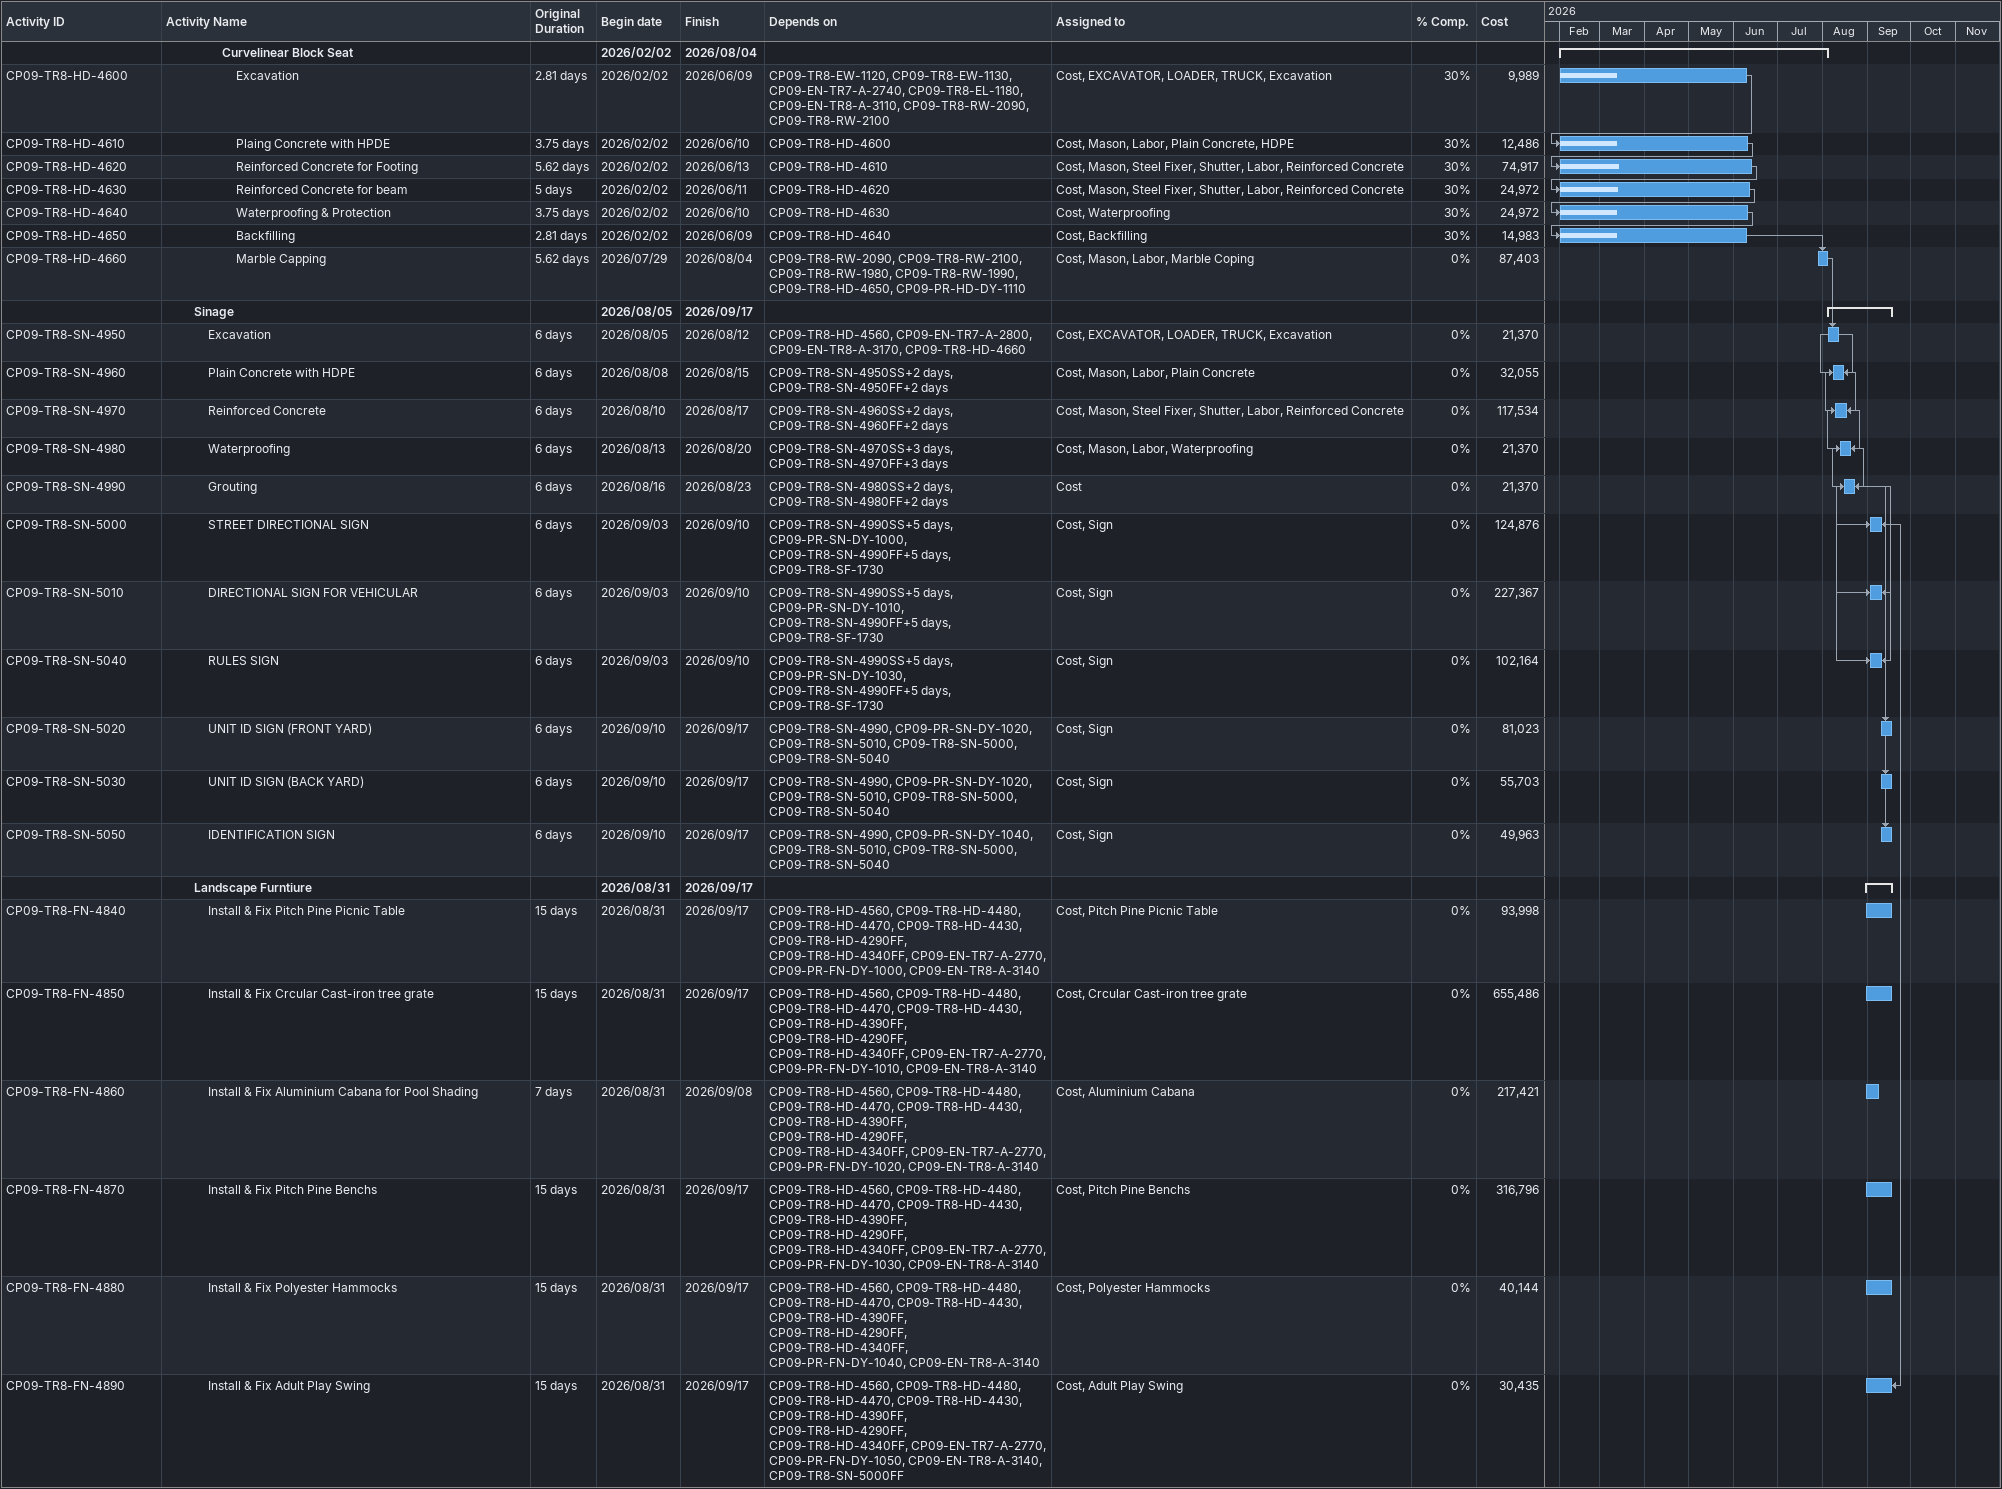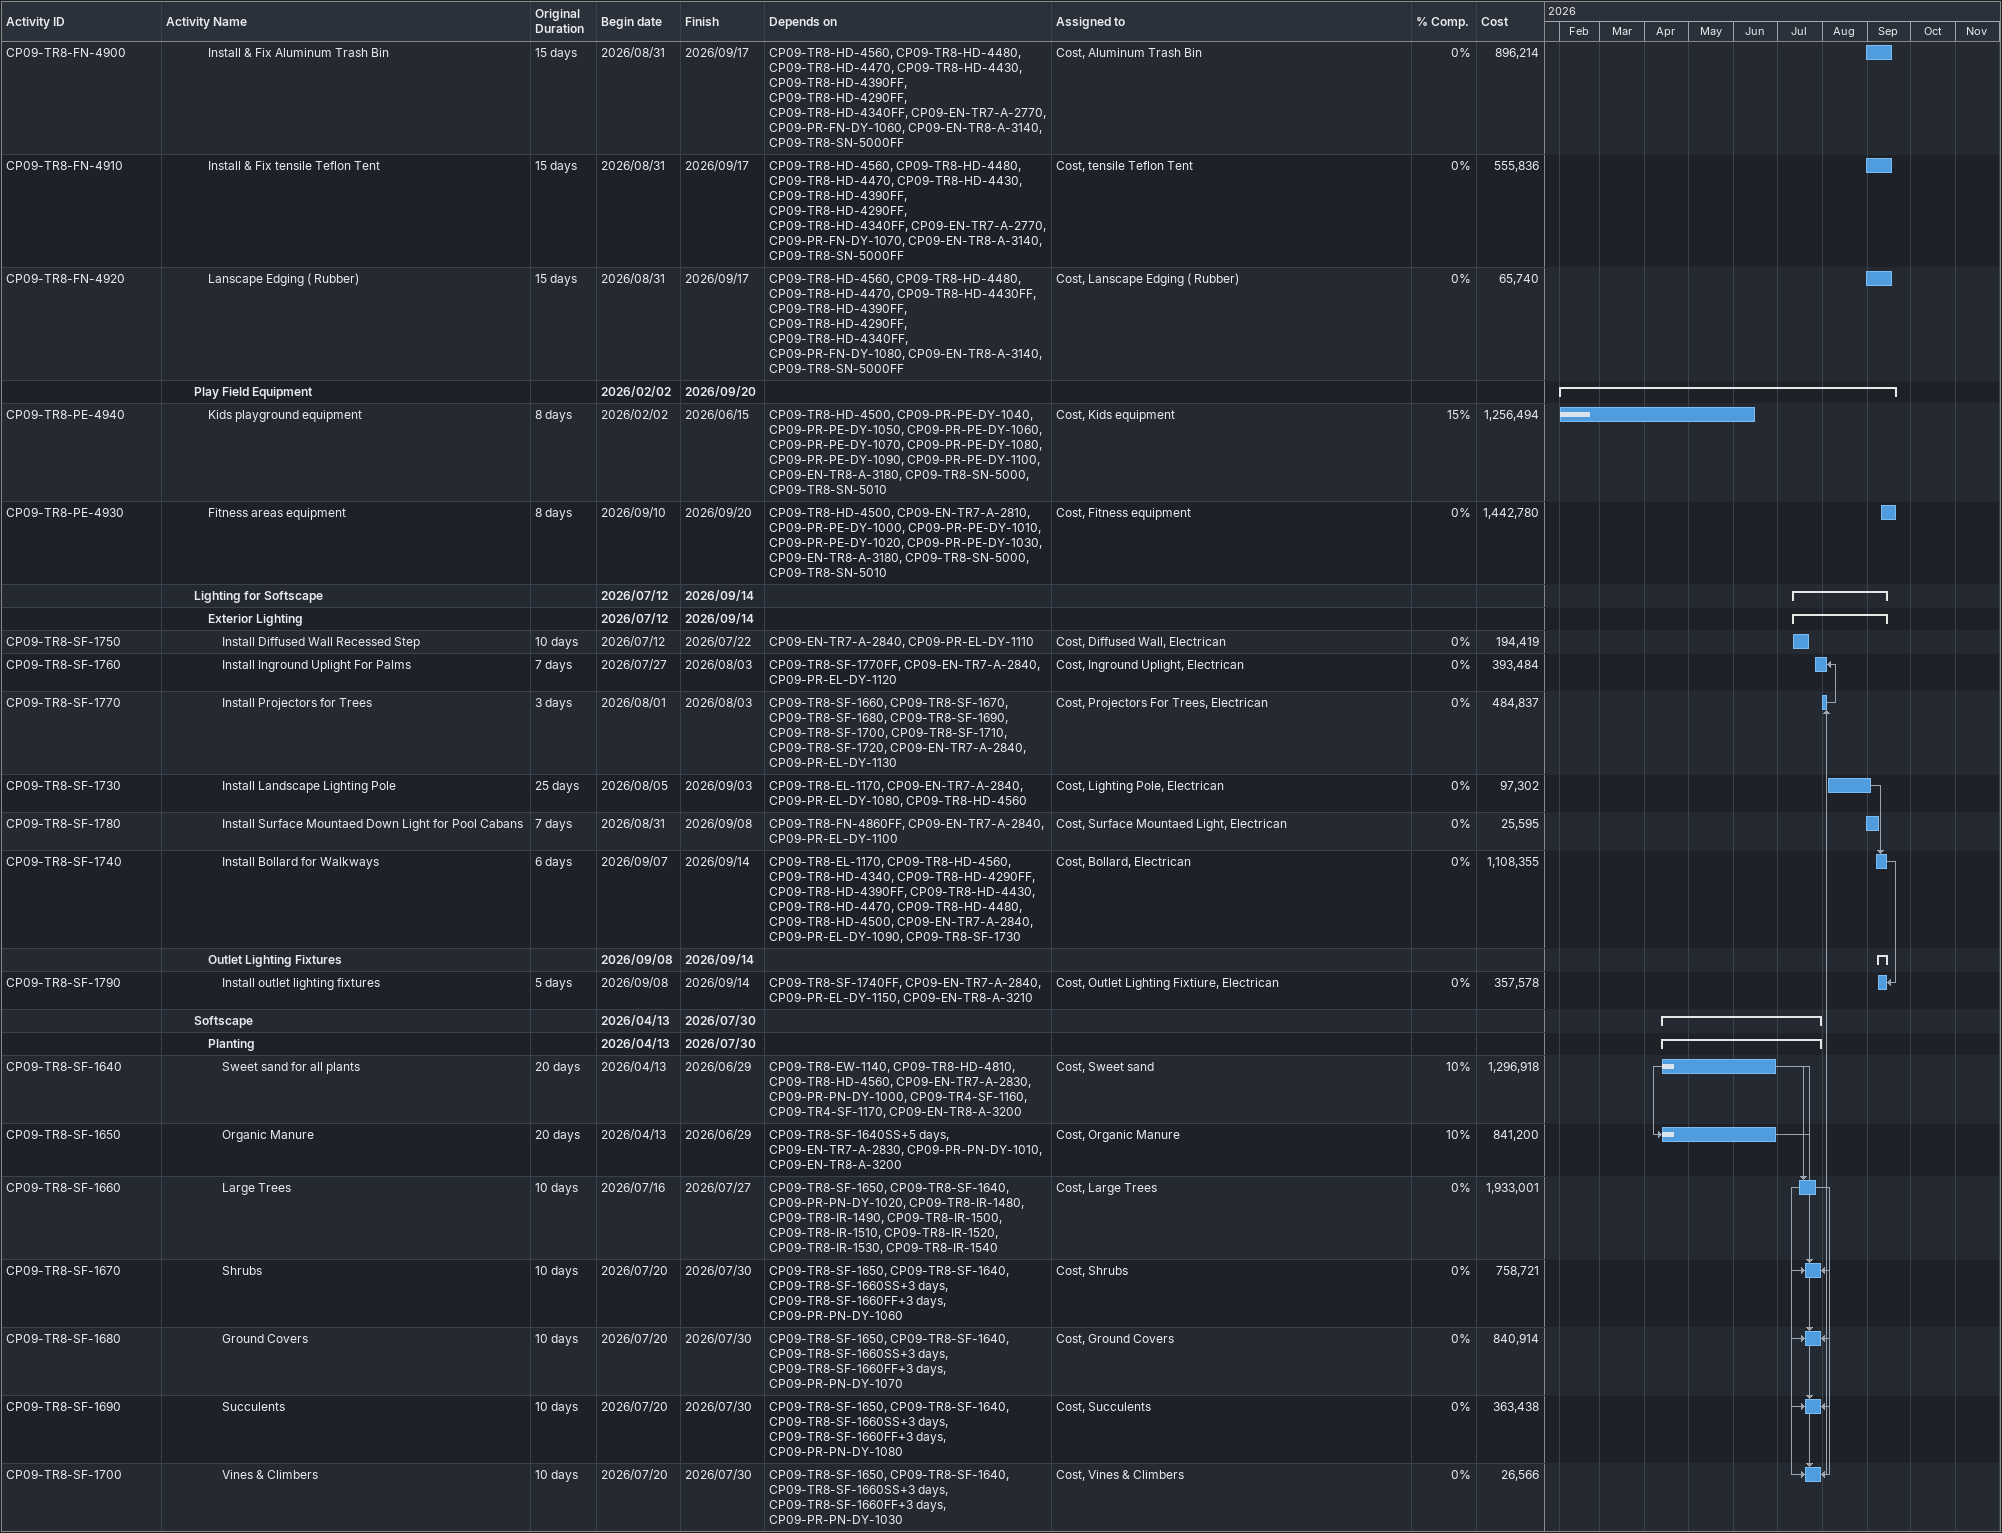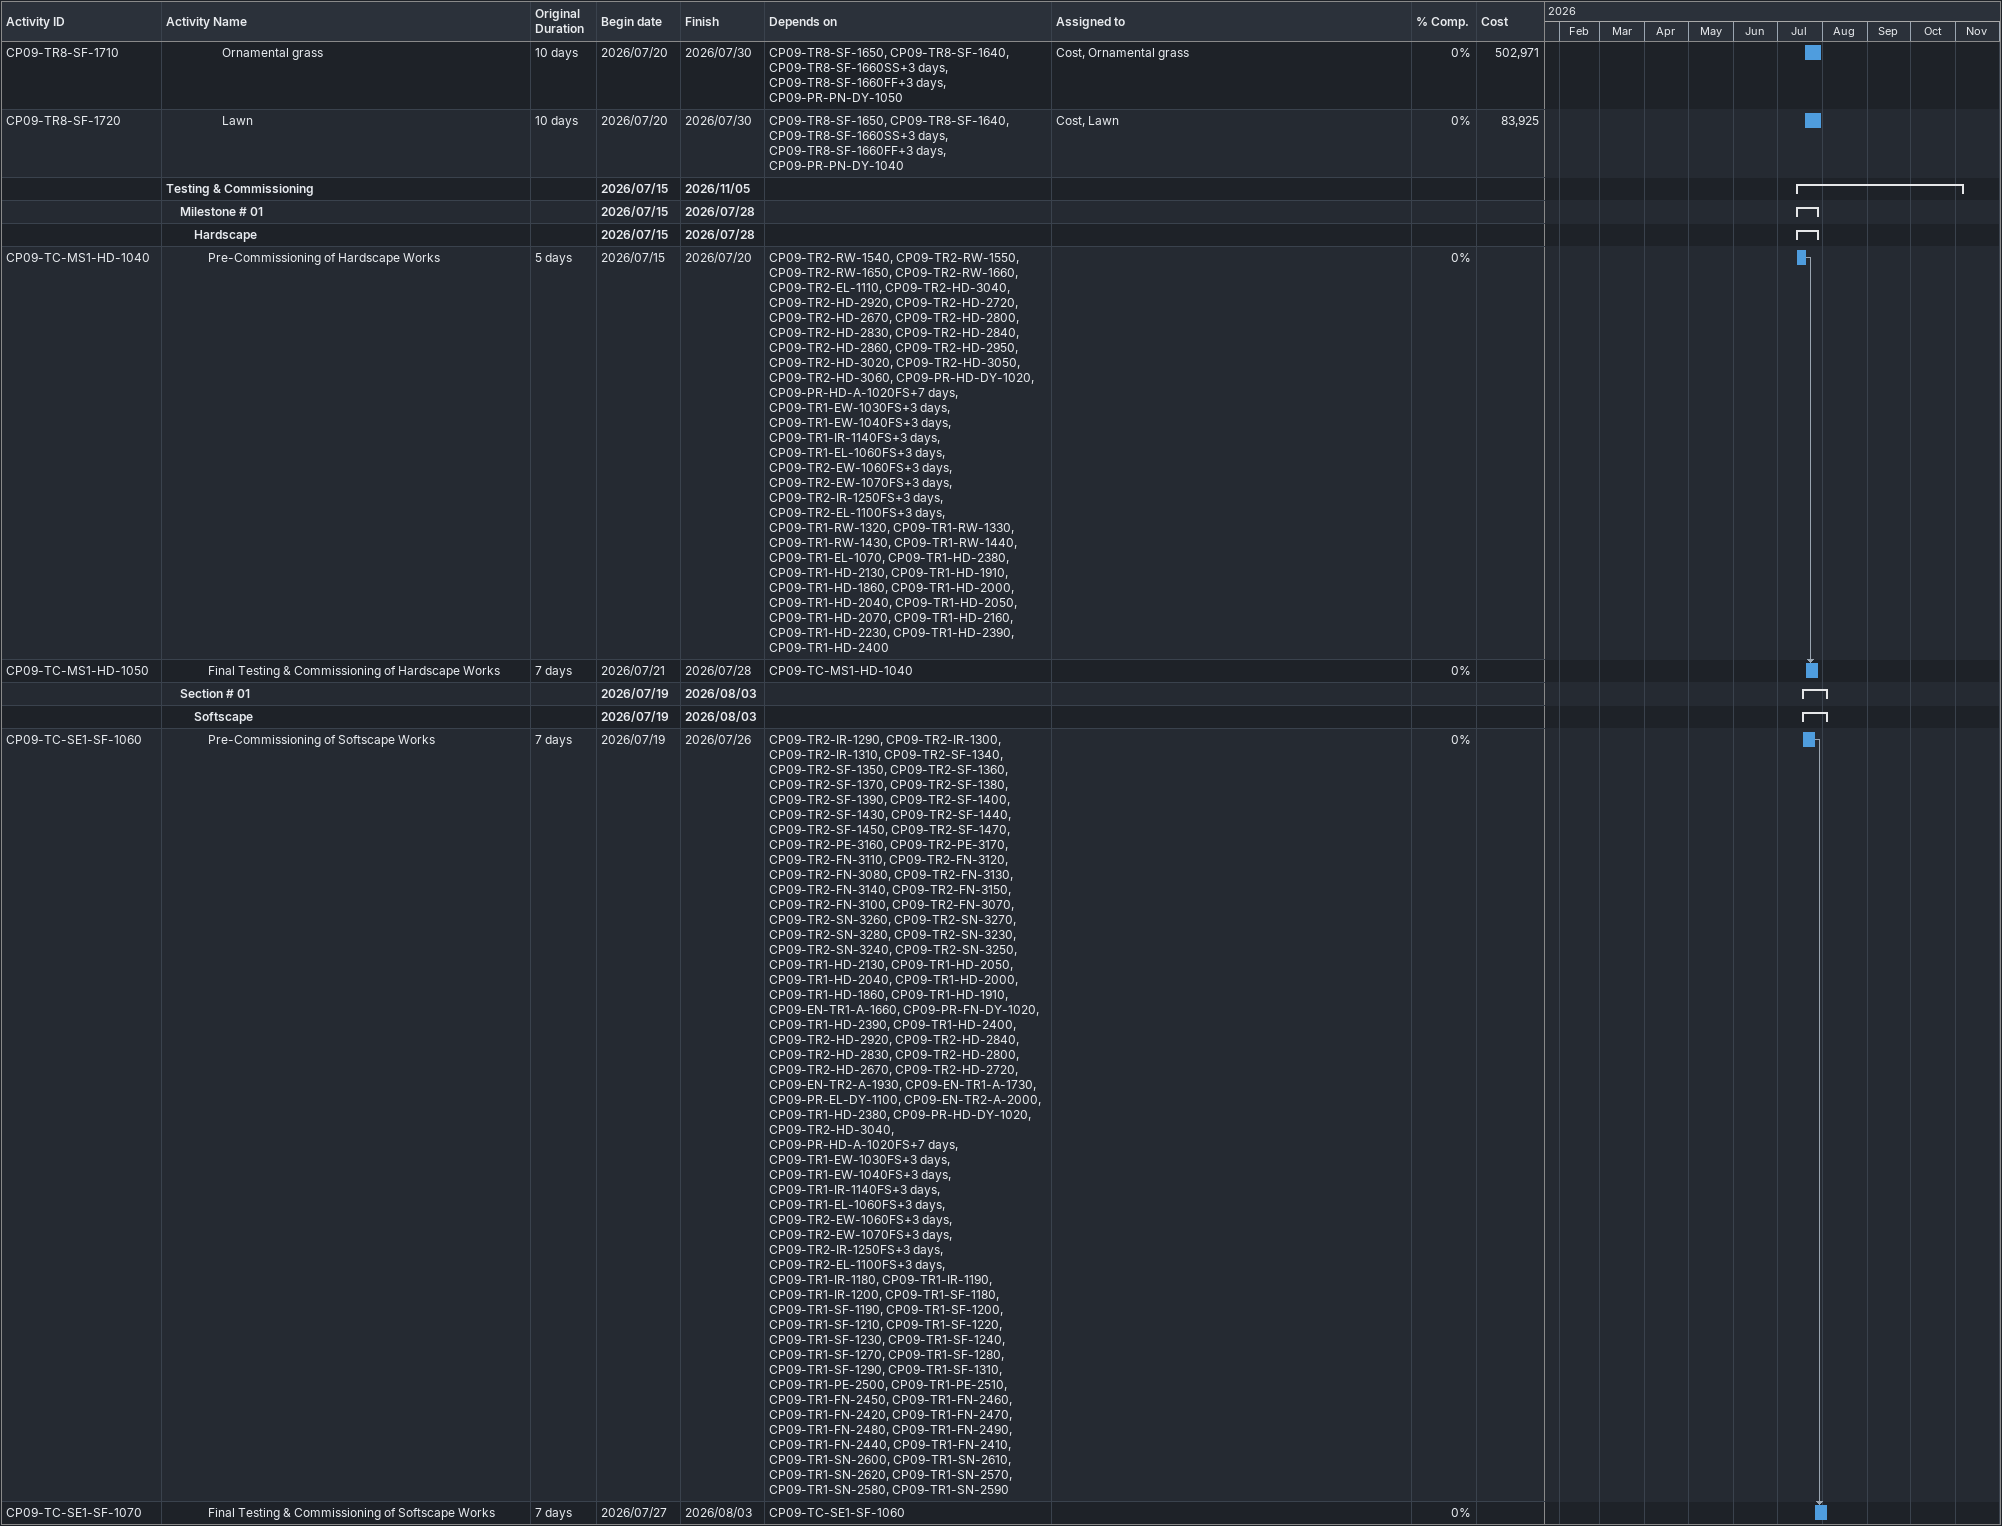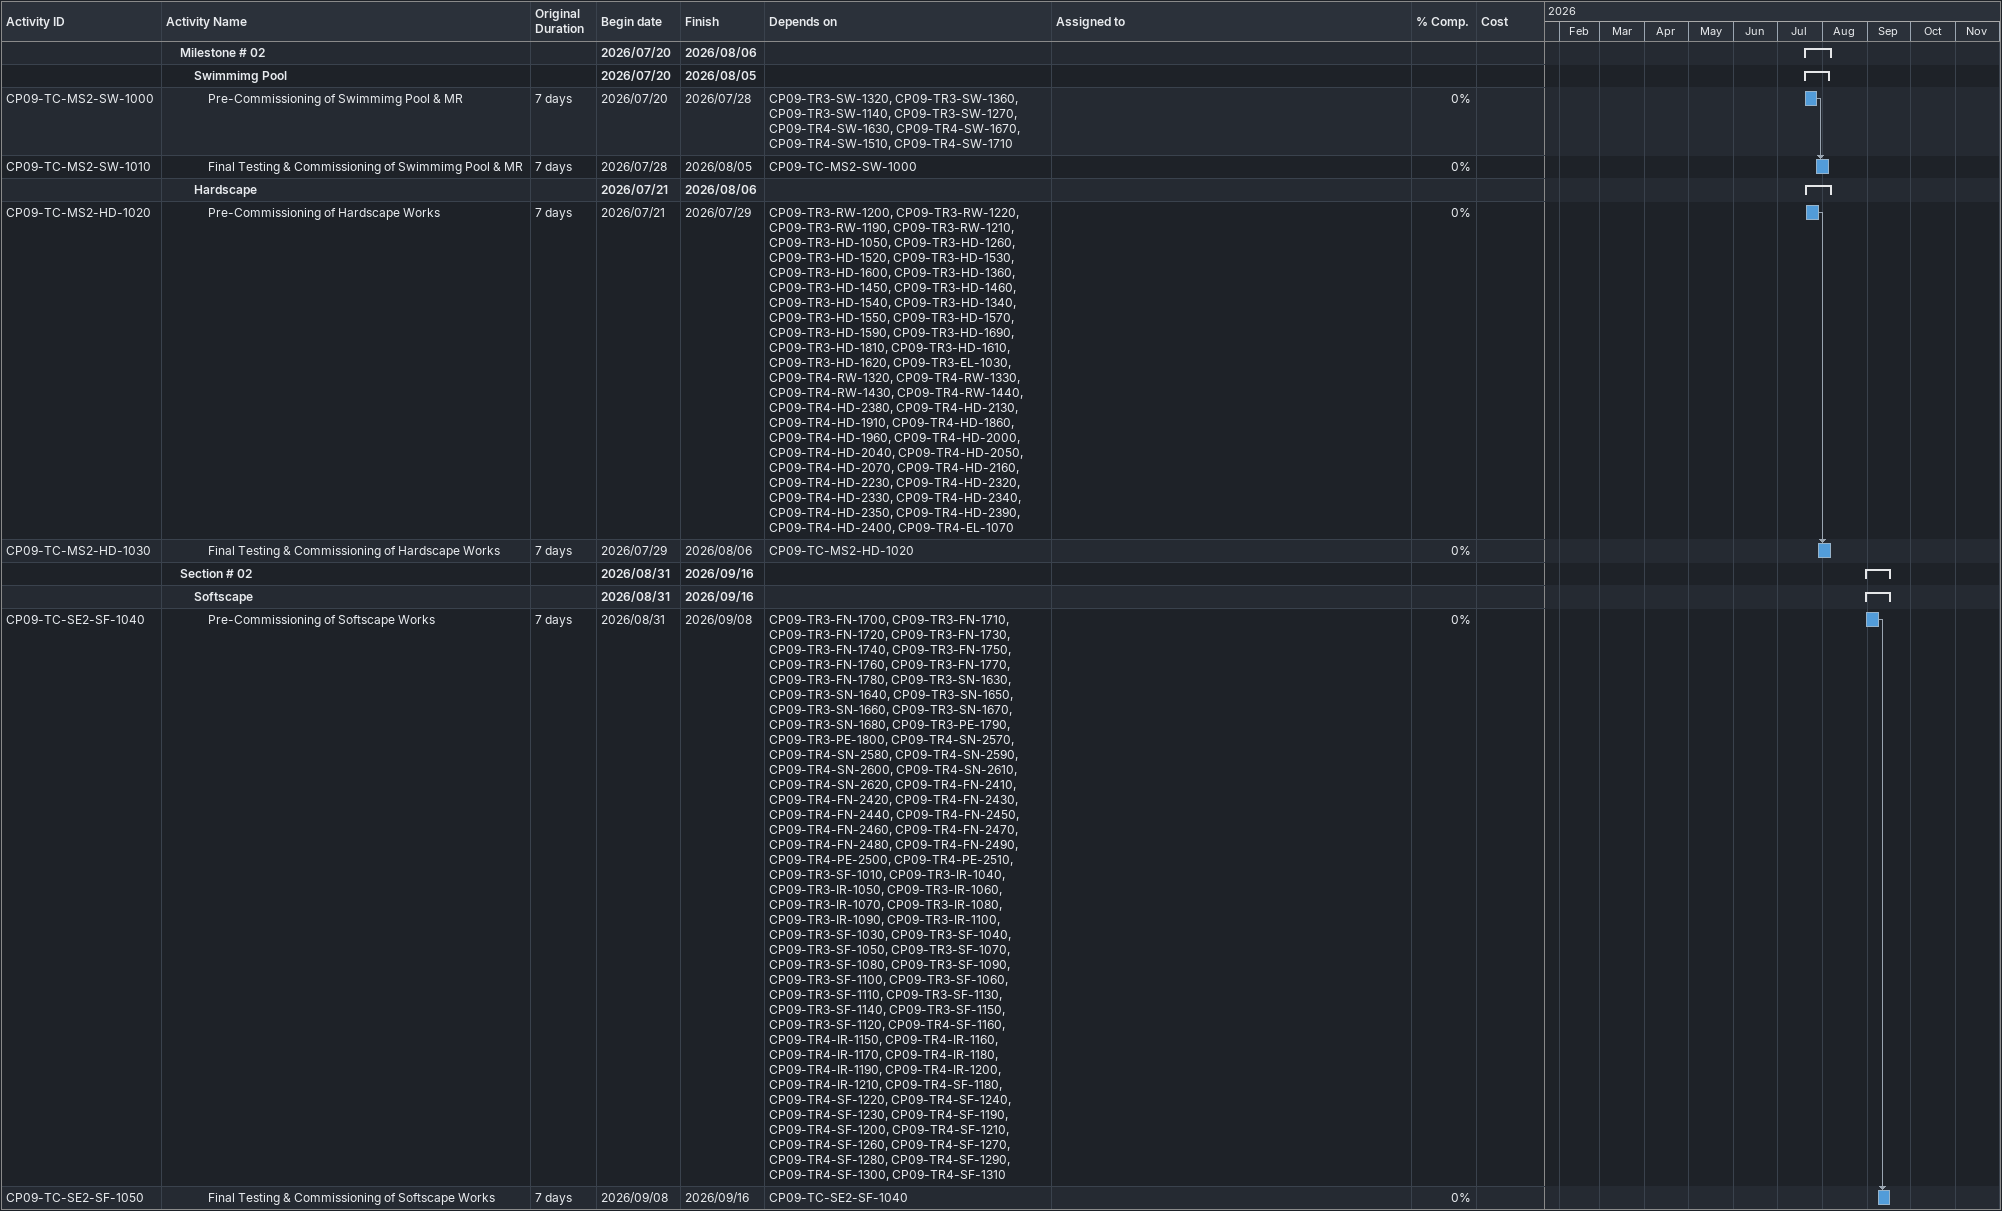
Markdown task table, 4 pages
| ID | Level | Task | Original duration | Start | Finish | Predecessors | Resources | % complete | Cost |
|---|---|---|---|---|---|---|---|---|---|
|  | 5 | **Curvelinear Block Seat** |  | 2026-02-02 | 2026-08-04 |  |  |  |  |
| CP09-TR8-HD-4600 | 6 | Excavation | 2.81d | 2026-02-02 | 2026-06-09 | CP09-TR8-EW-1120, CP09-TR8-EW-1130, CP09-EN-TR7-A-2740, CP09-TR8-EL-1180, CP09-EN-TR8-A-3110, CP09-TR8-RW-2090, CP09-TR8-RW-2100 | Cost, EXCAVATOR, LOADER, TRUCK, Excavation | 30 | 9989 |
| CP09-TR8-HD-4610 | 6 | Plaing Concrete with HPDE | 3.75d | 2026-02-02 | 2026-06-10 | CP09-TR8-HD-4600 | Cost, Mason, Labor, Plain Concrete, HDPE | 30 | 12486 |
| CP09-TR8-HD-4620 | 6 | Reinforced Concrete for Footing | 5.62d | 2026-02-02 | 2026-06-13 | CP09-TR8-HD-4610 | Cost, Mason, Steel Fixer, Shutter, Labor, Reinforced Concrete | 30 | 74917 |
| CP09-TR8-HD-4630 | 6 | Reinforced Concrete for beam | 5d | 2026-02-02 | 2026-06-11 | CP09-TR8-HD-4620 | Cost, Mason, Steel Fixer, Shutter, Labor, Reinforced Concrete | 30 | 24972 |
| CP09-TR8-HD-4640 | 6 | Waterproofing & Protection | 3.75d | 2026-02-02 | 2026-06-10 | CP09-TR8-HD-4630 | Cost, Waterproofing | 30 | 24972 |
| CP09-TR8-HD-4650 | 6 | Backfilling | 2.81d | 2026-02-02 | 2026-06-09 | CP09-TR8-HD-4640 | Cost, Backfilling | 30 | 14983 |
| CP09-TR8-HD-4660 | 6 | Marble Capping | 5.62d | 2026-07-29 | 2026-08-04 | CP09-TR8-RW-2090, CP09-TR8-RW-2100, CP09-TR8-RW-1980, CP09-TR8-RW-1990, CP09-TR8-HD-4650, CP09-PR-HD-DY-1110 | Cost, Mason, Labor, Marble Coping | 0 | 87403 |
|  | 3 | **Sinage** |  | 2026-08-05 | 2026-09-17 |  |  |  |  |
| CP09-TR8-SN-4950 | 4 | Excavation | 6d | 2026-08-05 | 2026-08-12 | CP09-TR8-HD-4560, CP09-EN-TR7-A-2800, CP09-EN-TR8-A-3170, CP09-TR8-HD-4660 | Cost, EXCAVATOR, LOADER, TRUCK, Excavation | 0 | 21370 |
| CP09-TR8-SN-4960 | 4 | Plain Concrete with HDPE | 6d | 2026-08-08 | 2026-08-15 | CP09-TR8-SN-4950SS+2d, CP09-TR8-SN-4950FF+2d | Cost, Mason, Labor, Plain Concrete | 0 | 32055 |
| CP09-TR8-SN-4970 | 4 | Reinforced Concrete | 6d | 2026-08-10 | 2026-08-17 | CP09-TR8-SN-4960SS+2d, CP09-TR8-SN-4960FF+2d | Cost, Mason, Steel Fixer, Shutter, Labor, Reinforced Concrete | 0 | 117534 |
| CP09-TR8-SN-4980 | 4 | Waterproofing | 6d | 2026-08-13 | 2026-08-20 | CP09-TR8-SN-4970SS+3d, CP09-TR8-SN-4970FF+3d | Cost, Mason, Labor, Waterproofing | 0 | 21370 |
| CP09-TR8-SN-4990 | 4 | Grouting | 6d | 2026-08-16 | 2026-08-23 | CP09-TR8-SN-4980SS+2d, CP09-TR8-SN-4980FF+2d | Cost | 0 | 21370 |
| CP09-TR8-SN-5000 | 4 | STREET DIRECTIONAL SIGN | 6d | 2026-09-03 | 2026-09-10 | CP09-TR8-SN-4990SS+5d, CP09-PR-SN-DY-1000, CP09-TR8-SN-4990FF+5d, CP09-TR8-SF-1730 | Cost, Sign | 0 | 124876 |
| CP09-TR8-SN-5010 | 4 | DIRECTIONAL SIGN FOR VEHICULAR | 6d | 2026-09-03 | 2026-09-10 | CP09-TR8-SN-4990SS+5d, CP09-PR-SN-DY-1010, CP09-TR8-SN-4990FF+5d, CP09-TR8-SF-1730 | Cost, Sign | 0 | 227367 |
| CP09-TR8-SN-5040 | 4 | RULES SIGN | 6d | 2026-09-03 | 2026-09-10 | CP09-TR8-SN-4990SS+5d, CP09-PR-SN-DY-1030, CP09-TR8-SN-4990FF+5d, CP09-TR8-SF-1730 | Cost, Sign | 0 | 102164 |
| CP09-TR8-SN-5020 | 4 | UNIT ID SIGN (FRONT YARD) | 6d | 2026-09-10 | 2026-09-17 | CP09-TR8-SN-4990, CP09-PR-SN-DY-1020, CP09-TR8-SN-5010, CP09-TR8-SN-5000, CP09-TR8-SN-5040 | Cost, Sign | 0 | 81023 |
| CP09-TR8-SN-5030 | 4 | UNIT ID SIGN (BACK YARD) | 6d | 2026-09-10 | 2026-09-17 | CP09-TR8-SN-4990, CP09-PR-SN-DY-1020, CP09-TR8-SN-5010, CP09-TR8-SN-5000, CP09-TR8-SN-5040 | Cost, Sign | 0 | 55703 |
| CP09-TR8-SN-5050 | 4 | IDENTIFICATION SIGN | 6d | 2026-09-10 | 2026-09-17 | CP09-TR8-SN-4990, CP09-PR-SN-DY-1040, CP09-TR8-SN-5010, CP09-TR8-SN-5000, CP09-TR8-SN-5040 | Cost, Sign | 0 | 49963 |
|  | 3 | **Landscape Furntiure** |  | 2026-08-31 | 2026-09-17 |  |  |  |  |
| CP09-TR8-FN-4840 | 4 | Install & Fix Pitch Pine Picnic Table | 15d | 2026-08-31 | 2026-09-17 | CP09-TR8-HD-4560, CP09-TR8-HD-4480, CP09-TR8-HD-4470, CP09-TR8-HD-4430, CP09-TR8-HD-4290FF, CP09-TR8-HD-4340FF, CP09-EN-TR7-A-2770, CP09-PR-FN-DY-1000, CP09-EN-TR8-A-3140 | Cost, Pitch Pine Picnic Table | 0 | 93998 |
| CP09-TR8-FN-4850 | 4 | Install & Fix Crcular Cast-iron tree grate | 15d | 2026-08-31 | 2026-09-17 | CP09-TR8-HD-4560, CP09-TR8-HD-4480, CP09-TR8-HD-4470, CP09-TR8-HD-4430, CP09-TR8-HD-4390FF, CP09-TR8-HD-4290FF, CP09-TR8-HD-4340FF, CP09-EN-TR7-A-2770, CP09-PR-FN-DY-1010, CP09-EN-TR8-A-3140 | Cost, Crcular Cast-iron tree grate | 0 | 655486 |
| CP09-TR8-FN-4860 | 4 | Install & Fix Aluminium Cabana for Pool Shading | 7d | 2026-08-31 | 2026-09-08 | CP09-TR8-HD-4560, CP09-TR8-HD-4480, CP09-TR8-HD-4470, CP09-TR8-HD-4430, CP09-TR8-HD-4390FF, CP09-TR8-HD-4290FF, CP09-TR8-HD-4340FF, CP09-EN-TR7-A-2770, CP09-PR-FN-DY-1020, CP09-EN-TR8-A-3140 | Cost, Aluminium Cabana | 0 | 217421 |
| CP09-TR8-FN-4870 | 4 | Install & Fix Pitch Pine Benchs | 15d | 2026-08-31 | 2026-09-17 | CP09-TR8-HD-4560, CP09-TR8-HD-4480, CP09-TR8-HD-4470, CP09-TR8-HD-4430, CP09-TR8-HD-4390FF, CP09-TR8-HD-4290FF, CP09-TR8-HD-4340FF, CP09-EN-TR7-A-2770, CP09-PR-FN-DY-1030, CP09-EN-TR8-A-3140 | Cost, Pitch Pine Benchs | 0 | 316796 |
| CP09-TR8-FN-4880 | 4 | Install & Fix Polyester Hammocks | 15d | 2026-08-31 | 2026-09-17 | CP09-TR8-HD-4560, CP09-TR8-HD-4480, CP09-TR8-HD-4470, CP09-TR8-HD-4430, CP09-TR8-HD-4390FF, CP09-TR8-HD-4290FF, CP09-TR8-HD-4340FF, CP09-PR-FN-DY-1040, CP09-EN-TR8-A-3140 | Cost, Polyester Hammocks | 0 | 40144 |
| CP09-TR8-FN-4890 | 4 | Install & Fix Adult Play Swing | 15d | 2026-08-31 | 2026-09-17 | CP09-TR8-HD-4560, CP09-TR8-HD-4480, CP09-TR8-HD-4470, CP09-TR8-HD-4430, CP09-TR8-HD-4390FF, CP09-TR8-HD-4290FF, CP09-TR8-HD-4340FF, CP09-EN-TR7-A-2770, CP09-PR-FN-DY-1050, CP09-EN-TR8-A-3140, CP09-TR8-SN-5000FF | Cost, Adult Play Swing | 0 | 30435 |
| CP09-TR8-FN-4900 | 4 | Install & Fix Aluminum Trash Bin | 15d | 2026-08-31 | 2026-09-17 | CP09-TR8-HD-4560, CP09-TR8-HD-4480, CP09-TR8-HD-4470, CP09-TR8-HD-4430, CP09-TR8-HD-4390FF, CP09-TR8-HD-4290FF, CP09-TR8-HD-4340FF, CP09-EN-TR7-A-2770, CP09-PR-FN-DY-1060, CP09-EN-TR8-A-3140, CP09-TR8-SN-5000FF | Cost, Aluminum Trash Bin | 0 | 896214 |
| CP09-TR8-FN-4910 | 4 | Install & Fix tensile Teflon Tent | 15d | 2026-08-31 | 2026-09-17 | CP09-TR8-HD-4560, CP09-TR8-HD-4480, CP09-TR8-HD-4470, CP09-TR8-HD-4430, CP09-TR8-HD-4390FF, CP09-TR8-HD-4290FF, CP09-TR8-HD-4340FF, CP09-EN-TR7-A-2770, CP09-PR-FN-DY-1070, CP09-EN-TR8-A-3140, CP09-TR8-SN-5000FF | Cost, tensile Teflon Tent | 0 | 555836 |
| CP09-TR8-FN-4920 | 4 | Lanscape Edging ( Rubber) | 15d | 2026-08-31 | 2026-09-17 | CP09-TR8-HD-4560, CP09-TR8-HD-4480, CP09-TR8-HD-4470, CP09-TR8-HD-4430FF, CP09-TR8-HD-4390FF, CP09-TR8-HD-4290FF, CP09-TR8-HD-4340FF, CP09-PR-FN-DY-1080, CP09-EN-TR8-A-3140, CP09-TR8-SN-5000FF | Cost, Lanscape Edging ( Rubber) | 0 | 65740 |
|  | 3 | **Play Field Equipment** |  | 2026-02-02 | 2026-09-20 |  |  |  |  |
| CP09-TR8-PE-4940 | 4 | Kids playground equipment | 8d | 2026-02-02 | 2026-06-15 | CP09-TR8-HD-4500, CP09-PR-PE-DY-1040, CP09-PR-PE-DY-1050, CP09-PR-PE-DY-1060, CP09-PR-PE-DY-1070, CP09-PR-PE-DY-1080, CP09-PR-PE-DY-1090, CP09-PR-PE-DY-1100, CP09-EN-TR8-A-3180, CP09-TR8-SN-5000, CP09-TR8-SN-5010 | Cost, Kids equipment | 15 | 1256494 |
| CP09-TR8-PE-4930 | 4 | Fitness areas equipment | 8d | 2026-09-10 | 2026-09-20 | CP09-TR8-HD-4500, CP09-EN-TR7-A-2810, CP09-PR-PE-DY-1000, CP09-PR-PE-DY-1010, CP09-PR-PE-DY-1020, CP09-PR-PE-DY-1030, CP09-EN-TR8-A-3180, CP09-TR8-SN-5000, CP09-TR8-SN-5010 | Cost, Fitness equipment | 0 | 1442780 |
|  | 3 | **Lighting for Softscape** |  | 2026-07-12 | 2026-09-14 |  |  |  |  |
|  | 4 | **Exterior Lighting** |  | 2026-07-12 | 2026-09-14 |  |  |  |  |
| CP09-TR8-SF-1750 | 5 | Install Diffused Wall Recessed Step | 10d | 2026-07-12 | 2026-07-22 | CP09-EN-TR7-A-2840, CP09-PR-EL-DY-1110 | Cost, Diffused Wall, Electrican | 0 | 194419 |
| CP09-TR8-SF-1760 | 5 | Install Inground Uplight For Palms | 7d | 2026-07-27 | 2026-08-03 | CP09-TR8-SF-1770FF, CP09-EN-TR7-A-2840, CP09-PR-EL-DY-1120 | Cost, Inground Uplight, Electrican | 0 | 393484 |
| CP09-TR8-SF-1770 | 5 | Install Projectors for Trees | 3d | 2026-08-01 | 2026-08-03 | CP09-TR8-SF-1660, CP09-TR8-SF-1670, CP09-TR8-SF-1680, CP09-TR8-SF-1690, CP09-TR8-SF-1700, CP09-TR8-SF-1710, CP09-TR8-SF-1720, CP09-EN-TR7-A-2840, CP09-PR-EL-DY-1130 | Cost, Projectors For Trees, Electrican | 0 | 484837 |
| CP09-TR8-SF-1730 | 5 | Install Landscape Lighting Pole | 25d | 2026-08-05 | 2026-09-03 | CP09-TR8-EL-1170, CP09-EN-TR7-A-2840, CP09-PR-EL-DY-1080, CP09-TR8-HD-4560 | Cost, Lighting Pole, Electrican | 0 | 97302 |
| CP09-TR8-SF-1780 | 5 | Install Surface Mountaed Down Light for Pool Cabans | 7d | 2026-08-31 | 2026-09-08 | CP09-TR8-FN-4860FF, CP09-EN-TR7-A-2840, CP09-PR-EL-DY-1100 | Cost, Surface Mountaed Light, Electrican | 0 | 25595 |
| CP09-TR8-SF-1740 | 5 | Install Bollard for Walkways | 6d | 2026-09-07 | 2026-09-14 | CP09-TR8-EL-1170, CP09-TR8-HD-4560, CP09-TR8-HD-4340, CP09-TR8-HD-4290FF, CP09-TR8-HD-4390FF, CP09-TR8-HD-4430, CP09-TR8-HD-4470, CP09-TR8-HD-4480, CP09-TR8-HD-4500, CP09-EN-TR7-A-2840, CP09-PR-EL-DY-1090, CP09-TR8-SF-1730 | Cost, Bollard, Electrican | 0 | 1108355 |
|  | 4 | **Outlet Lighting Fixtures** |  | 2026-09-08 | 2026-09-14 |  |  |  |  |
| CP09-TR8-SF-1790 | 5 | Install outlet lighting fixtures | 5d | 2026-09-08 | 2026-09-14 | CP09-TR8-SF-1740FF, CP09-EN-TR7-A-2840, CP09-PR-EL-DY-1150, CP09-EN-TR8-A-3210 | Cost, Outlet Lighting Fixtiure, Electrican | 0 | 357578 |
|  | 3 | **Softscape** |  | 2026-04-13 | 2026-07-30 |  |  |  |  |
|  | 4 | **Planting** |  | 2026-04-13 | 2026-07-30 |  |  |  |  |
| CP09-TR8-SF-1640 | 5 | Sweet sand for all plants | 20d | 2026-04-13 | 2026-06-29 | CP09-TR8-EW-1140, CP09-TR8-HD-4810, CP09-TR8-HD-4560, CP09-EN-TR7-A-2830, CP09-PR-PN-DY-1000, CP09-TR4-SF-1160, CP09-TR4-SF-1170, CP09-EN-TR8-A-3200 | Cost, Sweet sand | 10 | 1296918 |
| CP09-TR8-SF-1650 | 5 | Organic Manure | 20d | 2026-04-13 | 2026-06-29 | CP09-TR8-SF-1640SS+5d, CP09-EN-TR7-A-2830, CP09-PR-PN-DY-1010, CP09-EN-TR8-A-3200 | Cost, Organic Manure | 10 | 841200 |
| CP09-TR8-SF-1660 | 5 | Large Trees | 10d | 2026-07-16 | 2026-07-27 | CP09-TR8-SF-1650, CP09-TR8-SF-1640, CP09-PR-PN-DY-1020, CP09-TR8-IR-1480, CP09-TR8-IR-1490, CP09-TR8-IR-1500, CP09-TR8-IR-1510, CP09-TR8-IR-1520, CP09-TR8-IR-1530, CP09-TR8-IR-1540 | Cost, Large Trees | 0 | 1933001 |
| CP09-TR8-SF-1670 | 5 | Shrubs | 10d | 2026-07-20 | 2026-07-30 | CP09-TR8-SF-1650, CP09-TR8-SF-1640, CP09-TR8-SF-1660SS+3d, CP09-TR8-SF-1660FF+3d, CP09-PR-PN-DY-1060 | Cost, Shrubs | 0 | 758721 |
| CP09-TR8-SF-1680 | 5 | Ground Covers | 10d | 2026-07-20 | 2026-07-30 | CP09-TR8-SF-1650, CP09-TR8-SF-1640, CP09-TR8-SF-1660SS+3d, CP09-TR8-SF-1660FF+3d, CP09-PR-PN-DY-1070 | Cost, Ground Covers | 0 | 840914 |
| CP09-TR8-SF-1690 | 5 | Succulents | 10d | 2026-07-20 | 2026-07-30 | CP09-TR8-SF-1650, CP09-TR8-SF-1640, CP09-TR8-SF-1660SS+3d, CP09-TR8-SF-1660FF+3d, CP09-PR-PN-DY-1080 | Cost, Succulents | 0 | 363438 |
| CP09-TR8-SF-1700 | 5 | Vines & Climbers | 10d | 2026-07-20 | 2026-07-30 | CP09-TR8-SF-1650, CP09-TR8-SF-1640, CP09-TR8-SF-1660SS+3d, CP09-TR8-SF-1660FF+3d, CP09-PR-PN-DY-1030 | Cost, Vines & Climbers | 0 | 26566 |
| CP09-TR8-SF-1710 | 5 | Ornamental grass | 10d | 2026-07-20 | 2026-07-30 | CP09-TR8-SF-1650, CP09-TR8-SF-1640, CP09-TR8-SF-1660SS+3d, CP09-TR8-SF-1660FF+3d, CP09-PR-PN-DY-1050 | Cost, Ornamental grass | 0 | 502971 |
| CP09-TR8-SF-1720 | 5 | Lawn | 10d | 2026-07-20 | 2026-07-30 | CP09-TR8-SF-1650, CP09-TR8-SF-1640, CP09-TR8-SF-1660SS+3d, CP09-TR8-SF-1660FF+3d, CP09-PR-PN-DY-1040 | Cost, Lawn | 0 | 83925 |
|  | 1 | **Testing & Commissioning** |  | 2026-07-15 | 2026-11-05 |  |  |  |  |
|  | 2 | **Milestone # 01** |  | 2026-07-15 | 2026-07-28 |  |  |  |  |
|  | 3 | **Hardscape** |  | 2026-07-15 | 2026-07-28 |  |  |  |  |
| CP09-TC-MS1-HD-1040 | 4 | Pre-Commissioning of Hardscape Works | 5d | 2026-07-15 | 2026-07-20 | CP09-TR2-RW-1540, CP09-TR2-RW-1550, CP09-TR2-RW-1650, CP09-TR2-RW-1660, CP09-TR2-EL-1110, CP09-TR2-HD-3040, CP09-TR2-HD-2920, CP09-TR2-HD-2720, CP09-TR2-HD-2670, CP09-TR2-HD-2800, CP09-TR2-HD-2830, CP09-TR2-HD-2840, CP09-TR2-HD-2860, CP09-TR2-HD-2950, CP09-TR2-HD-3020, CP09-TR2-HD-3050, CP09-TR2-HD-3060, CP09-PR-HD-DY-1020, CP09-PR-HD-A-1020FS+7d, CP09-TR1-EW-1030FS+3d, CP09-TR1-EW-1040FS+3d, CP09-TR1-IR-1140FS+3d, CP09-TR1-EL-1060FS+3d, CP09-TR2-EW-1060FS+3d, CP09-TR2-EW-1070FS+3d, CP09-TR2-IR-1250FS+3d, CP09-TR2-EL-1100FS+3d, CP09-TR1-RW-1320, CP09-TR1-RW-1330, CP09-TR1-RW-1430, CP09-TR1-RW-1440, CP09-TR1-EL-1070, CP09-TR1-HD-2380, CP09-TR1-HD-2130, CP09-TR1-HD-1910, CP09-TR1-HD-1860, CP09-TR1-HD-2000, CP09-TR1-HD-2040, CP09-TR1-HD-2050, CP09-TR1-HD-2070, CP09-TR1-HD-2160, CP09-TR1-HD-2230, CP09-TR1-HD-2390, CP09-TR1-HD-2400 |  | 0 |  |
| CP09-TC-MS1-HD-1050 | 4 | Final Testing & Commissioning of Hardscape Works | 7d | 2026-07-21 | 2026-07-28 | CP09-TC-MS1-HD-1040 |  | 0 |  |
|  | 2 | **Section # 01** |  | 2026-07-19 | 2026-08-03 |  |  |  |  |
|  | 3 | **Softscape** |  | 2026-07-19 | 2026-08-03 |  |  |  |  |
| CP09-TC-SE1-SF-1060 | 4 | Pre-Commissioning of Softscape Works | 7d | 2026-07-19 | 2026-07-26 | CP09-TR2-IR-1290, CP09-TR2-IR-1300, CP09-TR2-IR-1310, CP09-TR2-SF-1340, CP09-TR2-SF-1350, CP09-TR2-SF-1360, CP09-TR2-SF-1370, CP09-TR2-SF-1380, CP09-TR2-SF-1390, CP09-TR2-SF-1400, CP09-TR2-SF-1430, CP09-TR2-SF-1440, CP09-TR2-SF-1450, CP09-TR2-SF-1470, CP09-TR2-PE-3160, CP09-TR2-PE-3170, CP09-TR2-FN-3110, CP09-TR2-FN-3120, CP09-TR2-FN-3080, CP09-TR2-FN-3130, CP09-TR2-FN-3140, CP09-TR2-FN-3150, CP09-TR2-FN-3100, CP09-TR2-FN-3070, CP09-TR2-SN-3260, CP09-TR2-SN-3270, CP09-TR2-SN-3280, CP09-TR2-SN-3230, CP09-TR2-SN-3240, CP09-TR2-SN-3250, CP09-TR1-HD-2130, CP09-TR1-HD-2050, CP09-TR1-HD-2040, CP09-TR1-HD-2000, CP09-TR1-HD-1860, CP09-TR1-HD-1910, CP09-EN-TR1-A-1660, CP09-PR-FN-DY-1020, CP09-TR1-HD-2390, CP09-TR1-HD-2400, CP09-TR2-HD-2920, CP09-TR2-HD-2840, CP09-TR2-HD-2830, CP09-TR2-HD-2800, CP09-TR2-HD-2670, CP09-TR2-HD-2720, CP09-EN-TR2-A-1930, CP09-EN-TR1-A-1730, CP09-PR-EL-DY-1100, CP09-EN-TR2-A-2000, CP09-TR1-HD-2380, CP09-PR-HD-DY-1020, CP09-TR2-HD-3040, CP09-PR-HD-A-1020FS+7d, CP09-TR1-EW-1030FS+3d, CP09-TR1-EW-1040FS+3d, CP09-TR1-IR-1140FS+3d, CP09-TR1-EL-1060FS+3d, CP09-TR2-EW-1060FS+3d, CP09-TR2-EW-1070FS+3d, CP09-TR2-IR-1250FS+3d, CP09-TR2-EL-1100FS+3d, CP09-TR1-IR-1180, CP09-TR1-IR-1190, CP09-TR1-IR-1200, CP09-TR1-SF-1180, CP09-TR1-SF-1190, CP09-TR1-SF-1200, CP09-TR1-SF-1210, CP09-TR1-SF-1220, CP09-TR1-SF-1230, CP09-TR1-SF-1240, CP09-TR1-SF-1270, CP09-TR1-SF-1280, CP09-TR1-SF-1290, CP09-TR1-SF-1310, CP09-TR1-PE-2500, CP09-TR1-PE-2510, CP09-TR1-FN-2450, CP09-TR1-FN-2460, CP09-TR1-FN-2420, CP09-TR1-FN-2470, CP09-TR1-FN-2480, CP09-TR1-FN-2490, CP09-TR1-FN-2440, CP09-TR1-FN-2410, CP09-TR1-SN-2600, CP09-TR1-SN-2610, CP09-TR1-SN-2620, CP09-TR1-SN-2570, CP09-TR1-SN-2580, CP09-TR1-SN-2590 |  | 0 |  |
| CP09-TC-SE1-SF-1070 | 4 | Final Testing & Commissioning of Softscape Works | 7d | 2026-07-27 | 2026-08-03 | CP09-TC-SE1-SF-1060 |  | 0 |  |
|  | 2 | **Milestone # 02** |  | 2026-07-20 | 2026-08-06 |  |  |  |  |
|  | 3 | **Swimmimg Pool** |  | 2026-07-20 | 2026-08-05 |  |  |  |  |
| CP09-TC-MS2-SW-1000 | 4 | Pre-Commissioning of Swimmimg Pool & MR | 7d | 2026-07-20 | 2026-07-28 | CP09-TR3-SW-1320, CP09-TR3-SW-1360, CP09-TR3-SW-1140, CP09-TR3-SW-1270, CP09-TR4-SW-1630, CP09-TR4-SW-1670, CP09-TR4-SW-1510, CP09-TR4-SW-1710 |  | 0 |  |
| CP09-TC-MS2-SW-1010 | 4 | Final Testing & Commissioning of Swimmimg Pool & MR | 7d | 2026-07-28 | 2026-08-05 | CP09-TC-MS2-SW-1000 |  | 0 |  |
|  | 3 | **Hardscape** |  | 2026-07-21 | 2026-08-06 |  |  |  |  |
| CP09-TC-MS2-HD-1020 | 4 | Pre-Commissioning of Hardscape Works | 7d | 2026-07-21 | 2026-07-29 | CP09-TR3-RW-1200, CP09-TR3-RW-1220, CP09-TR3-RW-1190, CP09-TR3-RW-1210, CP09-TR3-HD-1050, CP09-TR3-HD-1260, CP09-TR3-HD-1520, CP09-TR3-HD-1530, CP09-TR3-HD-1600, CP09-TR3-HD-1360, CP09-TR3-HD-1450, CP09-TR3-HD-1460, CP09-TR3-HD-1540, CP09-TR3-HD-1340, CP09-TR3-HD-1550, CP09-TR3-HD-1570, CP09-TR3-HD-1590, CP09-TR3-HD-1690, CP09-TR3-HD-1810, CP09-TR3-HD-1610, CP09-TR3-HD-1620, CP09-TR3-EL-1030, CP09-TR4-RW-1320, CP09-TR4-RW-1330, CP09-TR4-RW-1430, CP09-TR4-RW-1440, CP09-TR4-HD-2380, CP09-TR4-HD-2130, CP09-TR4-HD-1910, CP09-TR4-HD-1860, CP09-TR4-HD-1960, CP09-TR4-HD-2000, CP09-TR4-HD-2040, CP09-TR4-HD-2050, CP09-TR4-HD-2070, CP09-TR4-HD-2160, CP09-TR4-HD-2230, CP09-TR4-HD-2320, CP09-TR4-HD-2330, CP09-TR4-HD-2340, CP09-TR4-HD-2350, CP09-TR4-HD-2390, CP09-TR4-HD-2400, CP09-TR4-EL-1070 |  | 0 |  |
| CP09-TC-MS2-HD-1030 | 4 | Final Testing & Commissioning of Hardscape Works | 7d | 2026-07-29 | 2026-08-06 | CP09-TC-MS2-HD-1020 |  | 0 |  |
|  | 2 | **Section # 02** |  | 2026-08-31 | 2026-09-16 |  |  |  |  |
|  | 3 | **Softscape** |  | 2026-08-31 | 2026-09-16 |  |  |  |  |
| CP09-TC-SE2-SF-1040 | 4 | Pre-Commissioning of Softscape Works | 7d | 2026-08-31 | 2026-09-08 | CP09-TR3-FN-1700, CP09-TR3-FN-1710, CP09-TR3-FN-1720, CP09-TR3-FN-1730, CP09-TR3-FN-1740, CP09-TR3-FN-1750, CP09-TR3-FN-1760, CP09-TR3-FN-1770, CP09-TR3-FN-1780, CP09-TR3-SN-1630, CP09-TR3-SN-1640, CP09-TR3-SN-1650, CP09-TR3-SN-1660, CP09-TR3-SN-1670, CP09-TR3-SN-1680, CP09-TR3-PE-1790, CP09-TR3-PE-1800, CP09-TR4-SN-2570, CP09-TR4-SN-2580, CP09-TR4-SN-2590, CP09-TR4-SN-2600, CP09-TR4-SN-2610, CP09-TR4-SN-2620, CP09-TR4-FN-2410, CP09-TR4-FN-2420, CP09-TR4-FN-2430, CP09-TR4-FN-2440, CP09-TR4-FN-2450, CP09-TR4-FN-2460, CP09-TR4-FN-2470, CP09-TR4-FN-2480, CP09-TR4-FN-2490, CP09-TR4-PE-2500, CP09-TR4-PE-2510, CP09-TR3-SF-1010, CP09-TR3-IR-1040, CP09-TR3-IR-1050, CP09-TR3-IR-1060, CP09-TR3-IR-1070, CP09-TR3-IR-1080, CP09-TR3-IR-1090, CP09-TR3-IR-1100, CP09-TR3-SF-1030, CP09-TR3-SF-1040, CP09-TR3-SF-1050, CP09-TR3-SF-1070, CP09-TR3-SF-1080, CP09-TR3-SF-1090, CP09-TR3-SF-1100, CP09-TR3-SF-1060, CP09-TR3-SF-1110, CP09-TR3-SF-1130, CP09-TR3-SF-1140, CP09-TR3-SF-1150, CP09-TR3-SF-1120, CP09-TR4-SF-1160, CP09-TR4-IR-1150, CP09-TR4-IR-1160, CP09-TR4-IR-1170, CP09-TR4-IR-1180, CP09-TR4-IR-1190, CP09-TR4-IR-1200, CP09-TR4-IR-1210, CP09-TR4-SF-1180, CP09-TR4-SF-1220, CP09-TR4-SF-1240, CP09-TR4-SF-1230, CP09-TR4-SF-1190, CP09-TR4-SF-1200, CP09-TR4-SF-1210, CP09-TR4-SF-1260, CP09-TR4-SF-1270, CP09-TR4-SF-1280, CP09-TR4-SF-1290, CP09-TR4-SF-1300, CP09-TR4-SF-1310 |  | 0 |  |
| CP09-TC-SE2-SF-1050 | 4 | Final Testing & Commissioning of Softscape Works | 7d | 2026-09-08 | 2026-09-16 | CP09-TC-SE2-SF-1040 |  | 0 |  |
